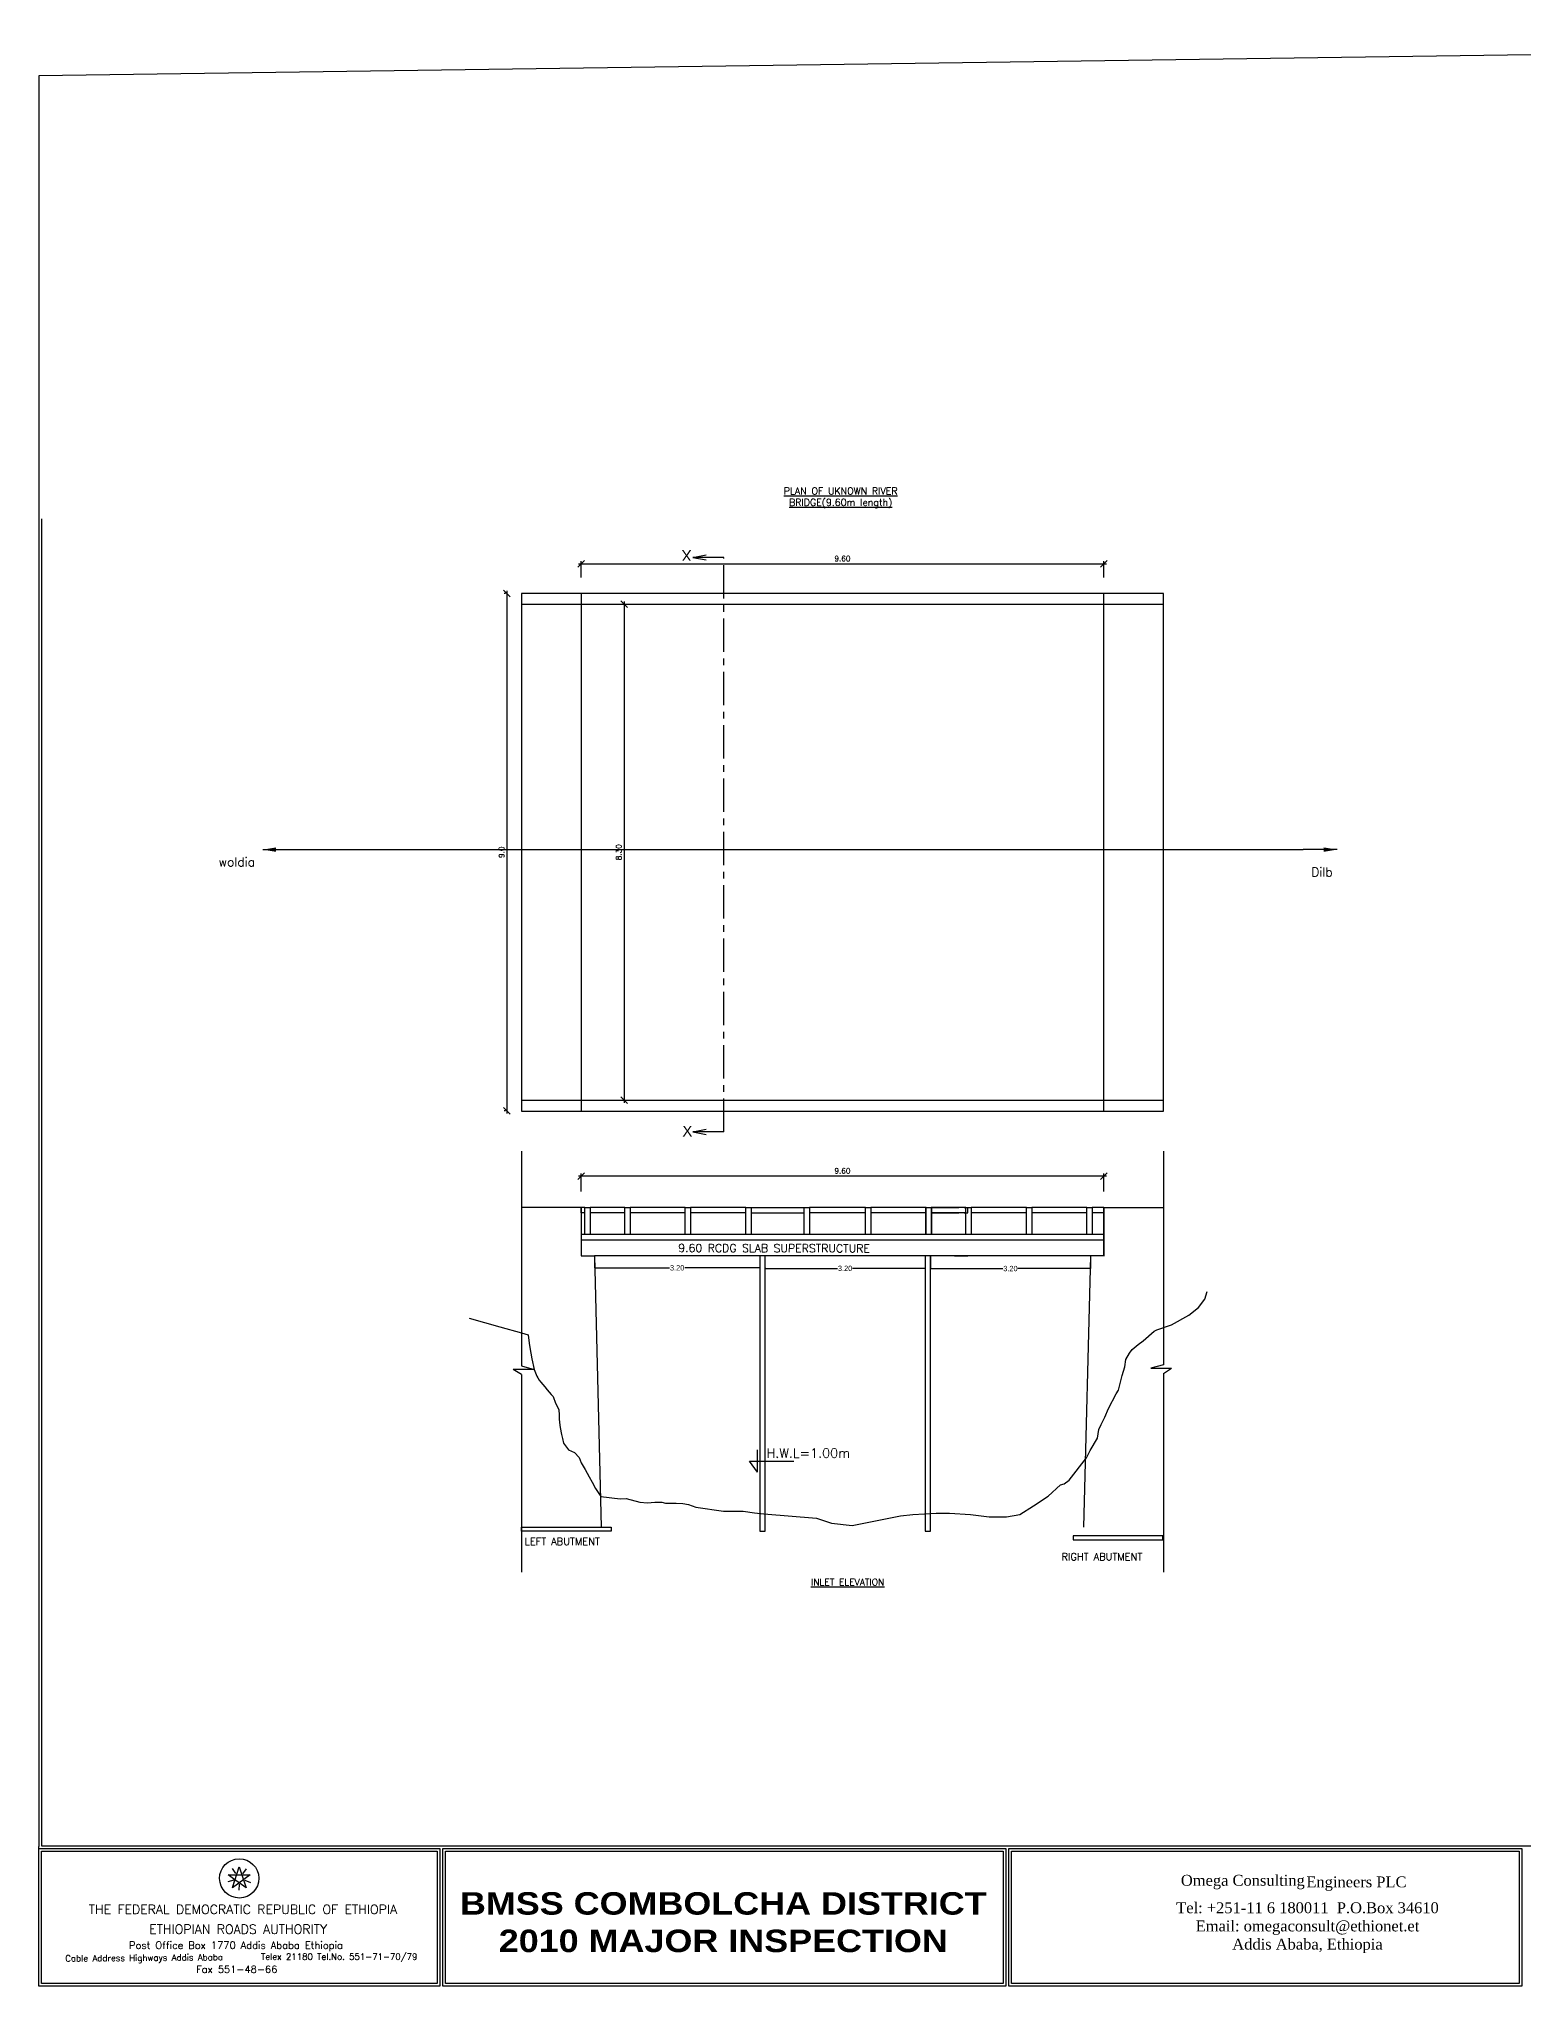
# Model space of a CAD drawing. Header units: inches. Extents: x 184975 to 283683, y -13290 to 59714.
# Drawn here: x 184975 to 240639, y -13290 to 59714 of the extents above; entities that cross this region are included whole.
import ezdxf
from ezdxf.enums import TextEntityAlignment as Align

# ---------------------------------------------------------------- set-up
doc = ezdxf.new("R2010")
doc.units = ezdxf.units.IN
doc.header["$MEASUREMENT"] = 0
doc.linetypes.add('CENTER', pattern=[2, 1.25, -0.25, 0.25, -0.25])
doc.linetypes.add('DASHED', pattern=[0.75, 0.5, -0.25])
for name, color, linetype in [('-25', 7, 'Continuous'), ('Conc surface', 2, 'Continuous'), ('Dim', 9, 'Continuous'), ('divsion', 3, 'Continuous'), ('Mas surface', 4, 'Continuous'), ('MISCELANEOUS', 7, 'Continuous'), ('Text', 3, 'Continuous'), ('TITLE BLOCK', 7, 'Continuous'), ('WALL', 2, 'Continuous')]:
    doc.layers.add(name, color=color, linetype=linetype)
doc.styles.add('30', font='ROMANT.SHX', dxfattribs={"height": 4})
doc.styles.add('50', font='romanc.shx')
doc.styles.add('Logo', font='')
doc.styles.add('Text100-2.25', font='romans.shx')
doc.styles.add('Text200-2.25', font='romans.shx')
doc.styles.add('Text200-3.0', font='romanc.shx')
doc.styles.add('Text50-2.0', font='romans.shx')
doc.styles.add('TIM2_5', font='times.ttf', dxfattribs={"height": 0.3})
doc.styles.get('Logo').set_extended_font_data('Arial Black')
doc.dimstyles.new('Dim100', dxfattribs={"dimtxt": 200, "dimasz": 250, "dimexe": 100, "dimexo": 600, "dimgap": 100, "dimtad": 1, "dimdec": 0, "dimzin": 0, "dimdsep": 46, "dimtxsty": 'Text100-2.25', "dimblk": 'OBLIQUE', "dimcen": 100, "dimdle": 100, "dimclrd": 256, "dimclre": 256, "dimclrt": 3, "dimadec": 0, "dimazin": 0, "dimtfac": 1, "dimtdec": 0, "dimtofl": 0, "dimtmove": 0, "dimatfit": 3, "dimfxl": 1, "dimtolj": 1, "dimtzin": 0, "dimarcsym": 0})
doc.dimstyles.new('Dim50', dxfattribs={"dimtxt": 300, "dimasz": 150, "dimexe": 150, "dimexo": 150, "dimgap": 75, "dimtad": 1, "dimdec": 0, "dimlfac": 0.5, "dimzin": 0, "dimdsep": 46, "dimtxsty": 'Text50-2.0', "dimblk": 'OBLIQUE', "dimcen": 100, "dimdle": 150, "dimclrd": 256, "dimclre": 256, "dimclrt": 3, "dimadec": 0, "dimazin": 0, "dimtfac": 1, "dimtdec": 0, "dimtofl": 0, "dimtmove": 0, "dimatfit": 3, "dimfxl": 1, "dimtolj": 1, "dimtzin": 0, "dimarcsym": 0})
doc.dimstyles.get("Standard").update_dxf_attribs({"dimtxt": 200, "dimasz": 0.18, "dimexe": 0.18, "dimexo": 0.0625, "dimgap": 0.09, "dimtad": 0, "dimdec": 4, "dimzin": 0, "dimdsep": 46, "dimtxsty": 'Standard', "dimcen": 0.09, "dimadec": 0, "dimazin": 0, "dimtfac": 1, "dimtdec": 4, "dimtofl": 0, "dimtmove": 0, "dimatfit": 3, "dimfxl": 1, "dimtolj": 1, "dimtzin": 0, "dimarcsym": 0})

# ---------------------------------------------------------------- blocks, each defined once
blk = doc.blocks.new('_Oblique')
at = {"color": 0, "lineweight": -2}
blk.add_line((-0.5, -0.5), (0.5, 0.5), dxfattribs=at)
blk = doc.blocks.new('*D20')
at = {"layer": 'Defpoints', "color": 0, "ltscale": 10}
for p in [(205312, 17073), (205312, 15895, 0), (224912, 15895, 0)]:
    blk.add_point(p, dxfattribs=at)
at = {"layer": 'Dim', "lineweight": -2, "ltscale": 10}
for p, q in [((225012, 17073), (205212, 17073)), ((205312, 16495), (205312, 17173)), ((224912, 16495), (224912, 17173))]:
    blk.add_line(p, q, dxfattribs=at)
at = {"layer": 'Dim', "lineweight": -2, "ltscale": 10, "xscale": 250, "yscale": 250, "zscale": 250, "rotation": 180}
blk.add_blockref('_Oblique', (205312, 17073), dxfattribs=at)
at = {"layer": 'Dim', "lineweight": -2, "ltscale": 10, "xscale": 250, "yscale": 250, "zscale": 250}
blk.add_blockref('_Oblique', (224912, 17073), dxfattribs=at)
at = {"layer": 'Dim', "color": 3, "ltscale": 10, "insert": (215112, 17273), "char_height": 200, "attachment_point": 5, "style": 'Text100-2.25'}
blk.add_mtext('\\A1;9.60', dxfattribs=at)
blk = doc.blocks.new('*D21')
at = {"layer": 'Defpoints', "color": 0, "ltscale": 10}
for p in [(224912, 40030), (205312, 38919), (224912, 38920, 0)]:
    blk.add_point(p, dxfattribs=at)
at = {"layer": 'Dim', "lineweight": -2, "ltscale": 10}
for p, q in [((205212, 40030), (225012, 40030)), ((205312, 39519), (205312, 40130)), ((224912, 39520), (224912, 40130))]:
    blk.add_line(p, q, dxfattribs=at)
at = {"layer": 'Dim', "lineweight": -2, "ltscale": 10, "xscale": 250, "yscale": 250, "zscale": 250, "rotation": 180}
blk.add_blockref('_Oblique', (205312, 40030), dxfattribs=at)
at = {"layer": 'Dim', "lineweight": -2, "ltscale": 10, "xscale": 250, "yscale": 250, "zscale": 250}
blk.add_blockref('_Oblique', (224912, 40030), dxfattribs=at)
at = {"layer": 'Dim', "color": 3, "ltscale": 10, "insert": (215112, 40230), "char_height": 200, "attachment_point": 5, "style": 'Text100-2.25'}
blk.add_mtext('\\A1;9.60', dxfattribs=at)
blk = doc.blocks.new('*D22')
at = {"layer": 'Defpoints', "color": 0, "ltscale": 10}
for p in [(205312, 38519), (205312, 19919), (206919, 19919)]:
    blk.add_point(p, dxfattribs=at)
at = {"layer": 'Dim', "lineweight": -2, "ltscale": 10}
for p, q in [((205912, 38519), (207019, 38519)), ((206919, 38619), (206919, 19819)), ((205912, 19919), (207019, 19919))]:
    blk.add_line(p, q, dxfattribs=at)
at = {"layer": 'Dim', "lineweight": -2, "ltscale": 10, "xscale": 250, "yscale": 250, "zscale": 250}
for p, rotation in [((206919, 38519), 90), ((206919, 19919), 270)]:
    blk.add_blockref('_Oblique', p, dxfattribs=dict(at, rotation=rotation))
at = {"layer": 'Dim', "color": 3, "ltscale": 10, "insert": (206719, 29219), "char_height": 200, "attachment_point": 5, "rotation": 90, "style": 'Text100-2.25'}
blk.add_mtext('\\A1;8.30', dxfattribs=at)
blk = doc.blocks.new('*D23')
at = {"layer": 'Defpoints', "color": 0, "ltscale": 10}
for p in [(203073, 38919), (202528, 19519), (203073, 19519, 0)]:
    blk.add_point(p, dxfattribs=at)
at = {"layer": 'Dim', "lineweight": -2, "ltscale": 10}
for p, q in [((202473, 38919), (202428, 38919)), ((202528, 39019), (202528, 19419)), ((202473, 19519), (202428, 19519))]:
    blk.add_line(p, q, dxfattribs=at)
at = {"layer": 'Dim', "lineweight": -2, "ltscale": 10, "xscale": 250, "yscale": 250, "zscale": 250}
for p, rotation in [((202528, 38919), 90), ((202528, 19519), 270)]:
    blk.add_blockref('_Oblique', p, dxfattribs=dict(at, rotation=rotation))
at = {"layer": 'Dim', "color": 3, "ltscale": 10, "insert": (202328, 29219), "char_height": 200, "attachment_point": 5, "rotation": 90, "style": 'Text100-2.25'}
blk.add_mtext('\\A1;9.0', dxfattribs=at)
blk = doc.blocks.new('*D31')
at = {"color": 0, "lineweight": -2}
for p, q in [((205812, 14091), (205812, 13638)), ((212012, 14091), (212012, 13638)), ((205812, 13639), (208628, 13639)), ((212012, 13639), (209195, 13639))]:
    blk.add_line(p, q, dxfattribs=at)
at = {"color": 0}
for points in [[(205812, 13639), (205812, 13639), (205812, 13639)], [(212012, 13639), (212012, 13639), (212012, 13639)]]:
    blk.add_solid(points, dxfattribs=at)
at = {"layer": 'Defpoints', "color": 0}
for p in [(205812, 14091), (212012, 14091), (212012, 13639)]:
    blk.add_point(p, dxfattribs=at)
at = {"color": 0, "insert": (208912, 13639), "char_height": 200, "attachment_point": 5}
blk.add_mtext('\\A1;3.20', dxfattribs=at)
blk = doc.blocks.new('*D32')
at = {"color": 0, "lineweight": -2}
for p, q in [((212212, 13639), (212212, 13618)), ((212212, 13618), (214928, 13618)), ((218212, 13618), (215495, 13618)), ((218212, 13639), (218212, 13618))]:
    blk.add_line(p, q, dxfattribs=at)
at = {"color": 0}
for points in [[(212212, 13618), (212212, 13618), (212212, 13618)], [(218212, 13618), (218212, 13618), (218212, 13618)]]:
    blk.add_solid(points, dxfattribs=at)
at = {"layer": 'Defpoints', "color": 0}
for p in [(212212, 13639), (218212, 13639), (218212, 13618)]:
    blk.add_point(p, dxfattribs=at)
at = {"color": 0, "insert": (215212, 13618), "char_height": 200, "attachment_point": 5}
blk.add_mtext('\\A1;3.20', dxfattribs=at)
blk = doc.blocks.new('*D33')
at = {"color": 0, "lineweight": -2}
for p, q in [((218412, 14091), (218412, 13611)), ((224412, 14091), (224412, 13611)), ((218412, 13611), (221128, 13611)), ((224411, 13611), (221695, 13611))]:
    blk.add_line(p, q, dxfattribs=at)
at = {"color": 0}
for points in [[(218412, 13611), (218412, 13611), (218412, 13611)], [(224411, 13611), (224411, 13611), (224412, 13611)]]:
    blk.add_solid(points, dxfattribs=at)
at = {"layer": 'Defpoints', "color": 0}
for p in [(218412, 14091), (224412, 14091, 0), (224412, 13611)]:
    blk.add_point(p, dxfattribs=at)
at = {"color": 0, "insert": (221412, 13611), "char_height": 200, "attachment_point": 5}
blk.add_mtext('\\A1;3.20', dxfattribs=at)

msp = doc.modelspace()

# ---------------------------------------------------------------- linework, layer by layer
at = {"color": 1}
for p, q in [((212011.80564, 14090.65079), (212011.80564, 3764.98601)), ((212211.80564, 3764.98601), (212211.80564, 14090.65079)), ((218211.69564, 14090.65079), (218211.69564, 3764.98601)), ((218411.69564, 3764.98601), (218411.69564, 14090.65079)), ((212011.80564, 3764.98601), (212211.80564, 3764.98601)), ((218211.69564, 3764.98601), (218411.69564, 3764.98601))]:
    msp.add_line(p, q, dxfattribs=at)
at = {"layer": 'Conc surface'}
for p, q in [((205449.72619, 15894.54197), (205311.56276, 15894.54179)), ((205311.56276, 15696.55571), (205311.56276, 15894.54179)), ((205449.72619, 15696.55571), (205311.56276, 15696.55571)), ((206949.88204, 15894.54197), (205649.32294, 15894.54197)), ((206949.88204, 15696.55571), (205649.32294, 15696.55571)), ((209216.95996, 15894.54197), (207149.47879, 15894.54197)), ((209216.95996, 15696.55571), (207149.47879, 15696.55571)), ((211483.03789, 15894.54197, 0), (209416.55671, 15894.54197, 0)), ((211483.03789, 15696.55571, 0), (209416.55671, 15696.55571, 0)), ((211682.63464, 15894.54197, 0), (213682.30659, 15894.54197, 0)), ((211682.63464, 15696.55571, 0), (213682.30659, 15696.55571, 0)), ((215982.38451, 15894.54197, 0), (213881.90334, 15894.54197, 0)), ((215982.38451, 15696.55571, 0), (213881.90334, 15696.55571, 0)), ((218249.46244, 15894.54197, 0), (216181.98126, 15894.54197, 0)), ((218249.46244, 15696.55571, 0), (216181.98126, 15696.55571, 0)), ((218244.30005, 15894.54197), (218106.13662, 15894.54179)), ((218244.30005, 15696.55571), (218106.13662, 15696.55571)), ((219744.4559, 15894.54197), (218443.8968, 15894.54197)), ((219744.4559, 15696.55571), (218443.8968, 15696.55571)), ((218449.05919, 15894.54197, 0), (219473.51973, 15894.54197, 0)), ((218449.05919, 15696.55571, 0), (219473.51973, 15696.55571, 0)), ((219673.11648, 15894.54197, 0), (219811.27991, 15894.54179, 0)), ((219673.11648, 15696.55571), (219811.27991, 15696.55571, 0)), ((219811.27991, 15696.55571, 0), (219811.27991, 15894.54179, 0)), ((222011.53383, 15894.54197), (219944.05265, 15894.54197)), ((222011.53383, 15696.55571), (219944.05265, 15696.55571)), ((224277.61175, 15894.54197, 0), (222211.13058, 15894.54197, 0)), ((224277.61175, 15696.55571, 0), (222211.13058, 15696.55571, 0)), ((224911.56276, 15894.5422, 0), (224477.2085, 15894.54197, 0)), ((224911.56276, 15696.55589, 0), (224477.2085, 15696.55589, 0))]:
    msp.add_line(p, q, dxfattribs=at)
at = {"layer": 'Conc surface', "color": 1}
for p, q in [((205311.56276, 14690.49762), (205311.56276, 14090.65079)), ((205311.56276, 14690.49762), (205311.56276, 14090.65079)), ((224911.56276, 14090.65079, 0), (205811.56276, 14090.65079))]:
    msp.add_line(p, q, dxfattribs=at)
at = {"layer": 'Conc surface', "elevation": 0}
for points in [[(205449.72619, 15894.54197), (205649.32294, 15894.54197), (205649.32294, 14890.49762), (205449.72619, 14890.49762)], [(206949.88204, 15894.54197), (207149.47879, 15894.54197), (207149.47879, 14890.49762), (206949.88204, 14890.49762)], [(209216.95996, 15894.54197), (209416.55671, 15894.54197), (209416.55671, 14890.49762), (209216.95996, 14890.49762)], [(211483.03789, 15894.54197), (211682.63464, 15894.54197), (211682.63464, 14890.49762), (211483.03789, 14890.49762)], [(213682.30659, 15894.54197), (213881.90334, 15894.54197), (213881.90334, 14890.49762), (213682.30659, 14890.49762)], [(215982.38451, 15894.54197), (216181.98126, 15894.54197), (216181.98126, 14890.49762), (215982.38451, 14890.49762)], [(218244.30005, 15894.54197), (218443.8968, 15894.54197), (218443.8968, 14890.49762), (218244.30005, 14890.49762)], [(218249.46244, 15894.54197), (218449.05919, 15894.54197), (218449.05919, 14890.49762), (218249.46244, 14890.49762)], [(219744.4559, 15894.54197), (219944.05265, 15894.54197), (219944.05265, 14890.49762), (219744.4559, 14890.49762)], [(222011.53383, 15894.54197), (222211.13058, 15894.54197), (222211.13058, 14890.49762), (222011.53383, 14890.49762)], [(224277.61175, 15894.54197), (224477.2085, 15894.54197), (224477.2085, 14890.49762), (224277.61175, 14890.49762)]]:
    msp.add_lwpolyline(points, close=True, dxfattribs=at)
at = {"layer": 'Dim', "color": 1, "ltscale": 10}
for p, q in [((227150.30681, 38920.59973, 0), (203072.81872, 38918.66556)), ((203072.81872, 38918.66556, 0), (203072.81872, 19518.66556, 0)), ((227150.30681, 19518.66556, 0), (227150.30681, 38920.59973, 0)), ((194418.40325, 29318.66556, 0), (232397.10523, 29318.66556, 0)), ((203072.81872, 19518.66556, 0), (227150.30681, 19518.66556, 0)), ((224911.56276, 14890.49762), (205311.56276, 14890.49762)), ((205311.56276, 14690.49762), (224911.56276, 14690.49762))]:
    msp.add_line(p, q, dxfattribs=at)
at = {"layer": 'Dim', "color": 3, "linetype": 'DASHED', "ltscale": 10}
for p, q in [((205311.56276, 38918.8454), (205311.56276, 19518.66556)), ((224911.56276, 19518.66556, 0), (224911.56276, 38920.41989, 0))]:
    msp.add_line(p, q, dxfattribs=at)
at = {"layer": 'Dim', "color": 3, "ltscale": 10}
for p, q in [((203072.81872, 38518.66556), (224911.56276, 38518.66556, 0)), ((227150.30681, 19918.66556), (203072.81872, 19918.66556))]:
    msp.add_line(p, q, dxfattribs=at)
at = {"layer": 'Dim', "ltscale": 10}
for p, q in [((224911.56276, 38518.66556, 0), (227150.30681, 38518.66556)), ((205311.56276, 14890.49762), (205311.56276, 14690.49762)), ((224911.56276, 14690.49762), (224911.56276, 14890.49762))]:
    msp.add_line(p, q, dxfattribs=at)
msp.add_lwpolyline([(201113.9304, 11749.55908), (202261.69664, 11426.61268), (203072.81872, 11198.38767), (203319.09502, 11129.09304), (203360.96586, 10813.01468), (203382.26607, 10652.2218), (203382.26607, 10652.2218), (203457.9603, 10231.71132), (203457.9603, 10231.71132), (203546.04478, 9827.72003), (203546.04478, 9827.72003), (203648.99521, 9577.00039), (203684.50173, 9517.89049), (203739.73364, 9427.25554), (203798.91104, 9356.32373), (203952.77154, 9178.99403), (204031.67474, 9068.65578), (204031.67474, 9068.65578), (204193.42581, 8887.38556), (204260.49336, 8808.57236), (204352.15995, 8568.75705), (204352.15995, 8568.75705), (204476.5453, 8331.5647), (204476.5453, 8331.5647), (204487.8531, 8116.96227), (204487.8531, 7981.42368), (204499.16048, 7834.59038), (204499.16048, 7834.59038), (204521.77608, 7653.87244), (204521.77608, 7653.87244), (204578.31506, 7394.09031), (204578.31506, 7394.09031), (204610.87218, 7244.49872), (204649.14617, 7068.63952), (204759.23898, 6919.70577), (204841.19854, 6808.83072), (204841.19854, 6808.83072), (205064.54825, 6716.39805), (205064.54825, 6716.39805), (205234.16438, 6524.38523), (205313.31854, 6321.07751), (205460.31907, 6072.59028), (205618.62781, 5801.51344), (205720.39757, 5598.20573), (205844.78251, 5361.01337), (206052.84103, 5066.74416), (206772.01812, 4976.98771), (206998.17282, 4988.28259), (207507.02161, 4852.74417), (207801.02308, 4830.15441), (208072.40897, 4852.74417), (208343.79485, 4852.74417), (208479.488, 4818.85953), (208547.33436, 4818.85953), (208875.25923, 4818.85953), (209124.02952, 4807.56465), (209338.87683, 4762.38512), (209610.26271, 4660.73135), (210650.57547, 4513.89788), (211035.0389, 4513.89788), (211385.57895, 4513.89788), (211815.27357, 4457.42363), (212165.81362, 4412.24411), (214140.88434, 4251.03673), (214695.56909, 4066.35235), (215481.37229, 3974.01024), (217284.09713, 4343.37884), (217746.33443, 4389.55006), (218624.58468, 4435.72111), (219133.0455, 4435.72111), (219918.8487, 4389.55006), (220612.20444, 4297.20779), (221259.33665, 4297.20779), (221767.79747, 4389.55006), (222276.25829, 4712.7476), (222830.94305, 5082.1162), (223293.17993, 5497.65601), (223431.85133, 5543.82707), (223616.74584, 5682.34023), (224263.87805, 6513.4197), (224402.54904, 6790.44619), (224679.89141, 7252.15706), (224726.11535, 7575.3546), (224818.5624, 7760.03898), (224957.23379, 8037.06547), (225095.90477, 8360.26301), (225373.24715, 8914.31599), (225465.69461, 9052.82932), (225604.3656, 9606.8823), (225696.81306, 9930.07984), (225743.03699, 10207.10633), (225881.70797, 10437.96176), (225974.15543, 10576.47492), (226205.27388, 10761.15931), (226390.16879, 10899.67247), (226806.18216, 11269.04123), (226898.62962, 11315.21228), (227453.31437, 11499.89666), (228100.44618, 11869.26526), (228470.23601, 12146.29175), (228701.35446, 12469.48929), (228793.80191, 12746.51578)], dxfattribs=at)
at = {"layer": 'divsion', "color": 5}
for p, q in [((192280.10943, -9315.63454), (192057.97517, -9378.4002)), ((192069.81334, -9121.73508), (192903.51401, -9114.45946)), ((192329.07449, -9306.66426), (192069.81334, -9121.73508)), ((192233.3125, -9610.38253), (192484.02065, -8815.23777)), ((192903.51401, -9114.45946), (192233.3125, -9610.38253)), ((192233.3125, -9610.38253), (192329.07449, -9306.66426)), ((192364.59638, -9075.15947), (192236.25942, -8883.29288)), ((192489.3067, -9420.95677), (192329.07449, -9306.66426)), ((192482.7069, -9470.29729), (192473.75734, -9700.95519)), ((192484.02065, -8815.23777), (192748.56785, -9605.88595)), ((192748.56785, -9605.88595), (192489.3067, -9420.95677)), ((192619.40966, -9081.20045), (192762.22732, -8899.85471)), ((192692.40597, -9325.40905), (192909.0091, -9405.19781))]:
    msp.add_line(p, q, dxfattribs=at)
msp.add_ellipse((192487.84567, -9253.54016), major_axis=(-6.42099, 735.77211), ratio=0.9999999689, start_param=-1.5707962983, end_param=4.7123890089, dxfattribs=at)
at = {"layer": 'Mas surface', "linetype": 'CENTER', "lineweight": 30, "ltscale": 3000}
for p, q in [((209498.5844, 40277.08913), (210003.75704, 40373.11126)), ((210657.46465, 40277.08913), (209498.5844, 40277.08913)), ((209498.5844, 40277.08913), (210003.75704, 40181.067)), ((209498.5844, 18739.76331), (210003.75704, 18835.78544)), ((210657.46465, 18739.76331), (209498.5844, 18739.76331)), ((209498.5844, 18739.76331), (210003.75704, 18643.74118))]:
    msp.add_line(p, q, dxfattribs=at)
at = {"layer": 'Mas surface', "linetype": 'CENTER', "lineweight": 30, "ltscale": 1000}
msp.add_line((210657.46465, 18739.76331), (210657.46465, 40277.08913), dxfattribs=at)
at = {"layer": 'Mas surface'}
for p, q in [((203072.81872, 18009.22075), (203072.81872, 9963.86496)), ((227150.30681, 18009.22075, 0), (227150.30681, 10007.08993)), ((205311.56276, 15894.54179), (203072.81872, 15894.54197)), ((205311.56276, 15894.54179), (205311.56276, 14090.65079)), ((224911.56276, 15894.5422, 0), (227150.30681, 15894.54238, 0)), ((224911.56276, 15894.5422, 0), (224911.56276, 14075.66422, 0)), ((224911.56276, 14090.65079, 0), (224911.56276, 15894.54179, 0)), ((205311.56276, 14090.65079), (205811.91564, 14090.65079)), ((205811.56276, 14090.65079), (206064.9954, 3911.57937)), ((219311.27991, 14090.65079, 0), (219811.27991, 14090.65079, 0)), ((224411.56276, 14090.65079, 0), (224158.13012, 3911.57937, 0)), ((203546.04478, 9827.72003), (202765.23699, 9827.72003)), ((203072.81872, 9636.49191), (202765.23699, 9827.72003)), ((203072.81872, 9963.86496), (203546.04478, 9827.72003)), ((203072.81872, 9636.49191), (203072.81872, 2230.25476)), ((227150.30681, 10007.08993), (226677.08074, 9870.945)), ((226677.08074, 9870.945), (227457.88854, 9870.945)), ((227150.30681, 9679.71688), (227457.88854, 9870.945)), ((227150.30681, 9679.71688), (227150.30681, 2230.25476))]:
    msp.add_line(p, q, dxfattribs=at)
at = {"layer": 'MISCELANEOUS'}
for p, q in [((211929.43446, 5976.38077, 0), (211929.43446, 6811.10868, 0)), ((211929.43446, 5976.38077, 0), (211630.98821, 6395.66579, 0)), ((211630.98821, 6395.66579, 0), (213289.17174, 6395.66579, 0))]:
    msp.add_line(p, q, dxfattribs=at)
at = {"layer": 'TITLE BLOCK', "color": 5}
for p, q in [((185075.59127, 41717.81431), (185075.59127, -8036.30091)), ((185075.59127, -8036.30091), (283674.30214, -8036.30091)), ((185075.59127, -8236.82387), (199917.23651, -8236.82387)), ((185075.59127, -13190.11377), (185075.59127, -8236.82387)), ((185075.59127, -8236.82387), (199917.23651, -8236.82387)), ((185075.59127, -13190.11377), (185075.59127, -8236.82387)), ((199917.23651, -8236.82387), (199917.23651, -13190.11377)), ((199917.23651, -8236.82387), (199917.23651, -13190.11377)), ((200226.92621, -8236.82387), (221142.12779, -8236.82387)), ((200226.92621, -13190.11377), (200226.92621, -8236.82387)), ((221142.12779, -8236.82387), (221142.12779, -13190.11377)), ((221451.81749, -8236.82387), (240487.25779, -8236.82387)), ((221451.81749, -13190.11377), (221451.81749, -8236.82387)), ((240487.25779, -8236.82387), (240487.25779, -13190.11377)), ((199917.23651, -13190.11377), (185075.59127, -13190.11377)), ((199917.23651, -13190.11377), (185075.59127, -13190.11377)), ((199917.23651, -13190.11377), (185075.59127, -13190.11377)), ((221142.12779, -13190.11377), (200226.92621, -13190.11377)), ((240487.25779, -13190.11377), (221451.81749, -13190.11377))]:
    msp.add_line(p, q, dxfattribs=at)
at = {"layer": 'TITLE BLOCK', "color": 210}
for p, q in [((184975.32671, -13290.37834), (184975.32671, -8056.29792)), ((184975.32671, -13290.37834), (184975.32671, -8056.29792)), ((184975.32671, -8136.55931), (200017.50107, -8136.55931)), ((184975.32671, -8136.55931), (200017.50107, -8136.55931)), ((200017.50107, -8136.55931), (200017.50107, -13290.37834)), ((200017.50107, -8136.55931), (200017.50107, -13290.37834)), ((200126.66165, -8136.55931), (221242.39235, -8136.55931)), ((200126.66165, -13290.37834), (200126.66165, -8136.55931)), ((221242.39235, -8136.55931), (221242.39235, -13290.37834)), ((221351.55292, -8136.55931), (240587.52235, -8136.55931)), ((221351.55292, -13290.37834), (221351.55292, -8136.55931)), ((240587.52235, -8136.55931), (240587.52235, -13290.37834)), ((200017.50107, -13290.37834), (184975.32671, -13290.37834)), ((200017.50107, -13290.37834), (184975.32671, -13290.37834)), ((221242.39235, -13290.37834), (200126.66165, -13290.37834)), ((240587.52235, -13290.37834), (221351.55292, -13290.37834))]:
    msp.add_line(p, q, dxfattribs=at)
msp.add_lwpolyline([(283683.19963, -13290.37834), (283589.87649, 59714.36166), (184975.32671, 58326.95113), (184975.32671, -8056.29792)], dxfattribs=at)
at = {"layer": 'WALL', "elevation": 0}
for points in [[(203072.81872, 3911.57937), (206435.07526, 3911.57937), (206435.07526, 3764.98601), (203072.81872, 3764.98601)], [(227126.3022, 3588.61762), (223764.04566, 3588.61762), (223764.04566, 3442.02426), (227126.3022, 3442.02426)]]:
    msp.add_lwpolyline(points, close=True, dxfattribs=at)

# ---------------------------------------------------------------- texts
at = {"layer": '-25', "color": 7, "style": 'TIM2_5'}
for s, p in [('Omega Consulting', (227804.60786, -9529.70464)), ('Engineers PLC', (232512.05651, -9588.7369))]:
    msp.add_text(s, height=408.7255509, dxfattribs=at).set_placement(p)
at = {"layer": '-25', "color": 7, "insert": (232553.76209, -10150.59008), "char_height": 408.7255509, "width": 9736.0049472, "attachment_point": 2, "style": 'TIM2_5'}
msp.add_mtext('Tel: +251-11 6 180011  P.O.Box 34610\\PEmail: omegaconsult@ethionet.et \\PAddis Ababa, Ethiopia', dxfattribs=at)
at = {"layer": 'Dim', "color": 3, "insert": (212547.81346, 14374.86513), "char_height": 300, "attachment_point": 5, "rotation": 359.8783838061, "style": 'Text200-2.25'}
msp.add_mtext('9.60 RCDG SLAB SUPERSTRUCTURE', dxfattribs=at)
at = {"layer": 'divsion', "style": '30', "width": 1}
for s, p in [('THE FEDERAL DEMOCRATIC REPUBLIC OF ETHIOPIA', (192625.93698, -10415.98827)), ('ETHIOPIAN ROADS AUTHORITY', (192446.36104, -11158.40708))]:
    msp.add_text(s, height=343.6965625, dxfattribs=at).set_placement(p, align=Align.MIDDLE)
at = {"layer": 'divsion', "color": 3, "style": '50', "oblique": 360, "width": 1}
msp.add_text('Post Office Box 1770 Addis Ababa Ethiopia', height=271.3393915, dxfattribs=at).set_placement((192366.06706, -11798.13561), align=Align.MIDDLE)
msp.add_text('Cable Address Highways Addis Ababa', height=235.160806, rotation=0.5000018067, dxfattribs=at).set_placement((188921.34353, -12263.73685), align=Align.MIDDLE)
at = {"layer": 'divsion', "color": 3, "style": '50', "width": 1}
for s, height, p in [('Telex 21180 Tel.No. 551-71-70/79', 235.160806, (196236.76116, -12204.53429)), ('Fax 551-48-66', 271.3393915, (192393.92956, -12663.58519))]:
    msp.add_text(s, height=height, dxfattribs=at).set_placement(p, align=Align.MIDDLE)
at = {"layer": 'Text', "color": 3}
for s, height, style, p in [('woldia', 335.3805, 'Text200-3.0', (191714.19059, 28691.60194)), ('Dilb', 335.3805, 'Text200-3.0', (232695.11941, 28312.00731, 0)), ('LEFT ABUTMENT', 270, 'Text100-2.25', (203191.20526, 3245.71033)), ('RIGHT ABUTMENT', 270, 'Text100-2.25', (223327.13403, 2671.31661))]:
    msp.add_text(s, height=height, dxfattribs=dict(at, style=style)).set_placement(p)
at = {"layer": 'Text', "color": 3, "attachment_point": 2, "style": 'Text200-2.25'}
for s, insert, char_height, width in [('{\\H0.6453x;\\LPLAN OF UKNOWN RIVER \\PBRIDGE(9.60m length)}', (215045.38451, 42895.34233), 400, 9733.5944719), ('{\\fArial|b0|i0|c0|p34;X}', (209295.31514, 18960.85233), 400, 8803.2697588), ('H.W.L=1.00m', (213830.65139, 6870.31738, 0), 350, 4941.7983673), ('{\\H0.625x;\\LINLET ELEVATION\\P\\H0.8x;\\l  }', (215307.21701, 1982.95322), 400, 9851.0003365)]:
    msp.add_mtext(s, dxfattribs=dict(at, insert=insert, char_height=char_height, width=width))
at = {"layer": 'Text', "color": 3, "extrusion": (0, 0, -1), "insert": (209265.11162, 40152.02225), "char_height": 400, "width": 8803.2697588, "attachment_point": 2, "text_direction": (1, 0, 0), "style": 'Text200-2.25'}
msp.add_mtext('{\\fArial|b0|i0|c0|p34;X}', dxfattribs=at)
at = {"layer": 'TITLE BLOCK', "color": 5, "insert": (210642.52255, -8366.261), "char_height": 842.4501801, "width": 63869.7437933, "attachment_point": 2, "style": 'Logo'}
msp.add_mtext('\\PBMSS COMBOLCHA DISTRICT\\P2010 MAJOR INSPECTION \\P ', dxfattribs=at)

# ---------------------------------------------------------------- dimensions: what is measured, and where the dimension line sits
for base, p1, p2, picture, middle in [((212011.80564, 13638.62409), (205811.91564, 14090.65079), (212011.80564, 14090.65079), '*D31', (208911.86064, 13638.62409)), ((224411.56276, 13611.10924), (218411.69564, 14090.65079), (224411.56276, 14090.65079, 0), '*D33', (221411.6292, 13611.10924)), ((218211.69564, 13618.02642), (212211.80564, 13638.62409), (218211.69564, 13638.62409), '*D32', (215211.75064, 13618.02642))]:
    dim = msp.add_linear_dim(base=base, p1=p1, p2=p2, text='3.20', dimstyle='Standard')
    dim.commit()
    dim.dimension.update_dxf_attribs({"geometry": picture, "text_midpoint": middle})
at = {"layer": 'Dim', "ltscale": 10}
for base, p1, p2, picture, middle in [((224911.56276, 40030.46251), (205311.56276, 38918.8454), (224911.56276, 38920.41989, 0), '*D21', (215111.56276, 40230.46251)), ((205311.56276, 17072.89583, 0), (224911.56276, 15894.5422, 0), (205311.56276, 15894.54179), '*D20', (215111.56276, 17272.89583, 0))]:
    dim = msp.add_linear_dim(base=base, p1=p1, p2=p2, text='9.60', dimstyle='Dim100', dxfattribs=at)
    dim.commit()
    dim.dimension.update_dxf_attribs({"geometry": picture, "text_midpoint": middle})
for base, p1, p2, text, picture, middle in [((202527.6621, 19518.66556), (203072.81872, 38918.66556), (203072.81872, 19518.66556, 0), '9.0', '*D23', (202327.6621, 29218.66556)), ((206919.14414, 19918.66556), (205311.56276, 38518.66556), (205311.56276, 19918.66556), '8.30', '*D22', (206719.14414, 29218.66556))]:
    dim = msp.add_linear_dim(base=base, p1=p1, p2=p2, angle=90, text=text, dimstyle='Dim100', dxfattribs=at)
    dim.commit()
    dim.dimension.update_dxf_attribs({"geometry": picture, "text_midpoint": middle})

# ---------------------------------------------------------------- leaders
for points in [[(193367.17681, 29318.66556, 0), (194418.40325, 29318.66556, 0)], [(233664.34373, 29318.66556, 0), (232397.10523, 29318.66556, 0)]]:
    msp.add_leader(points, dimstyle='Dim50', override={"dimasz": 500, "dimtad": 0})

doc.saveas('drawing.dxf')
